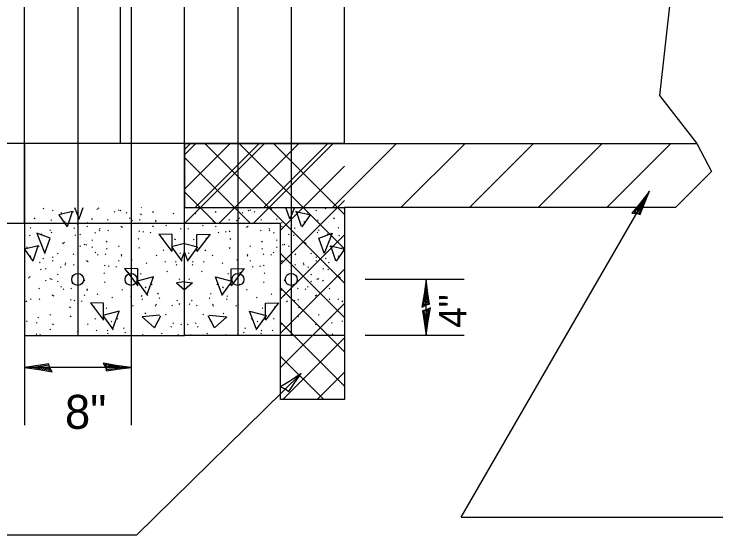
# Model space of a CAD drawing. Extents: x 0 to 2.83, y -0.05 to 1.83.
# Drawn here: x 0.6019 to 0.843, y 1.22 to 1.399 of the extents above; entities that cross this region are included whole.
import ezdxf

# ---------------------------------------------------------------- set-up
doc = ezdxf.new("R2010")
doc.units = 0
for name, color, linetype in [('RD_Pr_Roadway_Dimensions', 7, 'Continuous'), ('RD_Pr_Roadway_Notes', 7, 'Continuous'), ('SH_General_Details', 7, 'Continuous')]:
    doc.layers.add(name, color=color, linetype=linetype)

msp = doc.modelspace()

# ---------------------------------------------------------------- linework, layer by layer
at = {"layer": 'RD_Pr_Roadway_Dimensions'}
for p, q in [((0.75648, 1.30781), (0.72252, 1.30781)), ((0.74342, 1.28856), (0.74342, 1.30781)), ((0.60543, 1.28856), (0.60543, 1.25779)), ((0.64209, 1.28856), (0.64209, 1.25779)), ((0.75648, 1.28856), (0.72252, 1.28856)), ((0.64209, 1.27761), (0.60542, 1.27761))]:
    msp.add_line(p, q, dxfattribs=at)
for points in [[(0.74329, 1.29905), (0.7446, 1.29934), (0.74403, 1.30304), (0.74342, 1.30781), (0.74272, 1.30273), (0.74194, 1.29827), (0.74329, 1.29905), (0.74416, 1.29944), (0.74342, 1.30461), (0.74242, 1.29896), (0.74354, 1.29979), (0.74339, 1.30217), (0.74304, 1.29989)], [(0.74355, 1.29733), (0.74224, 1.29703), (0.74281, 1.29333), (0.74342, 1.28856), (0.74412, 1.29365), (0.7449, 1.2981), (0.74355, 1.29733), (0.74269, 1.29693), (0.74343, 1.29177), (0.74442, 1.29742), (0.74331, 1.29658), (0.74346, 1.2942), (0.74381, 1.29648)], [(0.61419, 1.27748), (0.61389, 1.27879), (0.61019, 1.27822), (0.60542, 1.27761), (0.61051, 1.27691), (0.61497, 1.27613), (0.61419, 1.27748), (0.61379, 1.27834), (0.60863, 1.2776), (0.61428, 1.27661), (0.61344, 1.27772), (0.61106, 1.27757), (0.61335, 1.27722)], [(0.63333, 1.27774), (0.63363, 1.27643), (0.63732, 1.277), (0.64209, 1.27761), (0.63701, 1.27831), (0.63255, 1.27909), (0.63333, 1.27774), (0.63372, 1.27687), (0.63889, 1.27762), (0.63324, 1.27861), (0.63408, 1.2775), (0.63645, 1.27765), (0.63417, 1.278)]]:
    msp.add_lwpolyline(points, dxfattribs=at)
at = {"layer": 'RD_Pr_Roadway_Notes'}
for p, q in [((0.75553, 1.22615), (0.82016, 1.33809)), ((0.64405, 1.22004), (0.70054, 1.27549)), ((0.75553, 1.22615), (1.06533, 1.22615)), ((0.58745, 1.22004), (0.64405, 1.22004))]:
    msp.add_line(p, q, dxfattribs=at)
msp.add_lwpolyline([(0.81567, 1.33057), (0.81695, 1.33017), (0.8183, 1.33366), (0.82016, 1.3381), (0.81701, 1.33404), (0.8141, 1.33057), (0.81567, 1.33057), (0.81661, 1.33048), (0.81855, 1.33532), (0.81487, 1.33092), (0.81625, 1.33109), (0.81731, 1.33323), (0.81586, 1.33143)], dxfattribs=at)
msp.add_lwpolyline([(0.69337, 1.2709), (0.69498, 1.27023), (0.69624, 1.26932), (0.69807, 1.27205), (0.70054, 1.27549), (0.6968, 1.27295)], close=True, dxfattribs=at)
at = {"layer": 'SH_General_Details'}
for p, q in [((0.62376, 1.55256), (0.62376, 1.28856)), ((0.64209, 1.55256), (0.64209, 1.28856)), ((0.67877, 1.55256), (0.67877, 1.28856)), ((0.6971, 1.55256), (0.6971, 1.28856)), ((0.60543, 1.32706), (0.60543, 1.51406)), ((0.63843, 1.35456), (0.63843, 1.48656)), ((0.71543, 1.35456), (0.71543, 1.48656)), ((0.66043, 1.35456), (0.66043, 1.42056)), ((0.66043, 1.35456), (0.41843, 1.35456)), ((0.60543, 1.35456), (0.60543, 1.32706)), ((0.71543, 1.35456), (0.66043, 1.35456)), ((0.66043, 1.33885), (0.67614, 1.35456)), ((0.66043, 1.32706), (0.68793, 1.35456)), ((0.66043, 1.35063), (0.66436, 1.35456)), ((0.66043, 1.35456), (0.83643, 1.35456)), ((0.66043, 1.33256), (0.66043, 1.35456)), ((0.66043, 1.35456), (0.66043, 1.33256)), ((0.66739, 1.35456), (0.71543, 1.30652)), ((0.67221, 1.32706), (0.69971, 1.35456)), ((0.67917, 1.35456), (0.71543, 1.3183)), ((0.684, 1.32706), (0.7115, 1.35456)), ((0.69096, 1.35456), (0.71543, 1.33009)), ((0.83643, 1.35456), (0.84145, 1.34492)), ((0.66043, 1.34973), (0.6831, 1.32706)), ((0.69343, 1.32471), (0.71543, 1.34671)), ((0.66043, 1.33795), (0.67132, 1.32706)), ((0.69343, 1.31292), (0.71543, 1.33492)), ((0.61215, 1.33211), (0.61192, 1.33234)), ((0.61532, 1.33143), (0.61509, 1.33166)), ((0.62232, 1.33092), (0.62208, 1.33115)), ((0.6306, 1.33181), (0.63037, 1.33205)), ((0.63098, 1.33219), (0.63074, 1.33242)), ((0.63653, 1.33095), (0.6363, 1.33118)), ((0.63802, 1.33153), (0.63779, 1.33176)), ((0.63859, 1.33138), (0.63835, 1.33162)), ((0.64979, 1.33086), (0.64956, 1.3311)), ((0.66043, 1.33256), (0.71543, 1.33256)), ((0.66043, 1.28856), (0.66043, 1.33256)), ((0.66043, 1.28856), (0.66043, 1.33256)), ((0.67107, 1.33086), (0.6713, 1.3311)), ((0.68227, 1.33138), (0.6825, 1.33162)), ((0.68284, 1.33153), (0.68307, 1.33176)), ((0.68433, 1.33095), (0.68456, 1.33118)), ((0.68988, 1.33219), (0.69012, 1.33242)), ((0.69025, 1.33181), (0.69049, 1.33205)), ((0.69854, 1.33092), (0.69878, 1.33115)), ((0.70554, 1.33143), (0.70577, 1.33166)), ((0.70871, 1.33211), (0.70894, 1.33234)), ((0.71543, 1.33256), (0.71543, 1.28856)), ((0.82909, 1.33256), (0.71543, 1.33256)), ((0.60914, 1.32869), (0.60891, 1.32893)), ((0.61819, 1.33054), (0.61796, 1.33078)), ((0.62878, 1.32836), (0.62854, 1.3286)), ((0.64065, 1.33054), (0.64041, 1.33078)), ((0.64178, 1.32874), (0.64155, 1.32897)), ((0.64561, 1.33003), (0.64538, 1.33027)), ((0.65681, 1.33039), (0.65658, 1.33062)), ((0.66405, 1.33039), (0.66428, 1.33062)), ((0.67524, 1.33003), (0.67548, 1.33027)), ((0.67907, 1.32874), (0.67931, 1.32897)), ((0.68021, 1.33054), (0.68044, 1.33078)), ((0.69208, 1.32836), (0.69231, 1.3286)), ((0.70267, 1.33054), (0.7029, 1.33078)), ((0.71172, 1.32869), (0.71195, 1.32893)), ((0.66043, 1.32706), (0.41843, 1.32706)), ((0.60543, 1.32706), (0.60543, 1.28856)), ((0.61474, 1.3281), (0.6145, 1.32834)), ((0.61943, 1.32752), (0.61919, 1.32776)), ((0.62376, 1.32669), (0.62353, 1.32693)), ((0.62713, 1.32712), (0.62689, 1.32735)), ((0.63425, 1.32816), (0.63402, 1.3284)), ((0.64257, 1.3279), (0.64233, 1.32813)), ((0.64523, 1.32813), (0.64499, 1.32836)), ((0.65067, 1.3279), (0.65044, 1.32813)), ((0.65073, 1.32755), (0.6505, 1.32779)), ((0.65427, 1.32622), (0.65403, 1.32646)), ((0.69343, 1.32706), (0.66043, 1.32706)), ((0.66659, 1.32622), (0.66682, 1.32646)), ((0.67013, 1.32755), (0.67036, 1.32779)), ((0.67019, 1.3279), (0.67042, 1.32813)), ((0.67563, 1.32813), (0.67586, 1.32836)), ((0.67829, 1.3279), (0.67853, 1.32813)), ((0.68661, 1.32816), (0.68684, 1.3284)), ((0.69343, 1.26656), (0.69343, 1.32706)), ((0.69373, 1.32712), (0.69397, 1.32735)), ((0.69709, 1.32669), (0.69733, 1.32693)), ((0.70143, 1.32752), (0.70167, 1.32776)), ((0.70612, 1.3281), (0.70636, 1.32834)), ((0.60764, 1.32547), (0.60741, 1.3257)), ((0.61438, 1.32461), (0.61414, 1.32484)), ((0.61482, 1.32382), (0.61458, 1.32406)), ((0.62269, 1.32531), (0.62246, 1.32555)), ((0.6271, 1.32587), (0.62686, 1.32611)), ((0.62984, 1.32375), (0.62961, 1.32399)), ((0.63133, 1.32453), (0.6311, 1.32477)), ((0.63146, 1.32506), (0.63122, 1.3253)), ((0.63429, 1.32448), (0.63405, 1.32472)), ((0.63877, 1.32592), (0.63853, 1.32615)), ((0.6391, 1.32565), (0.63886, 1.32588)), ((0.64503, 1.32428), (0.64479, 1.32451)), ((0.64632, 1.32405), (0.64609, 1.32429)), ((0.6489, 1.32379), (0.64866, 1.32403)), ((0.64974, 1.32585), (0.6495, 1.32608)), ((0.65925, 1.32512), (0.65901, 1.32535)), ((0.66161, 1.32512), (0.66185, 1.32535)), ((0.67112, 1.32585), (0.67135, 1.32608)), ((0.67196, 1.32379), (0.67219, 1.32403)), ((0.67453, 1.32405), (0.67477, 1.32429)), ((0.67583, 1.32428), (0.67607, 1.32451)), ((0.68176, 1.32565), (0.68199, 1.32588)), ((0.68209, 1.32592), (0.68233, 1.32615)), ((0.68657, 1.32448), (0.68681, 1.32472)), ((0.6894, 1.32506), (0.68964, 1.3253)), ((0.68952, 1.32453), (0.68976, 1.32477)), ((0.69101, 1.32375), (0.69125, 1.32399)), ((0.69376, 1.32587), (0.694, 1.32611)), ((0.69817, 1.32531), (0.6984, 1.32555)), ((0.70604, 1.32382), (0.70628, 1.32406)), ((0.70648, 1.32461), (0.70671, 1.32484)), ((0.71322, 1.32547), (0.71345, 1.3257)), ((0.60741, 1.3228), (0.60717, 1.32304)), ((0.61146, 1.32331), (0.61123, 1.32354)), ((0.62297, 1.32286), (0.62274, 1.3231)), ((0.62473, 1.3231), (0.62449, 1.32333)), ((0.62883, 1.32116), (0.6286, 1.32139)), ((0.6448, 1.32161), (0.64456, 1.32185)), ((0.65311, 1.32182), (0.65287, 1.32205)), ((0.65729, 1.32144), (0.65705, 1.32168)), ((0.66357, 1.32144), (0.6638, 1.32168)), ((0.66775, 1.32182), (0.66799, 1.32205)), ((0.67606, 1.32161), (0.6763, 1.32185)), ((0.69202, 1.32116), (0.69226, 1.32139)), ((0.69343, 1.30114), (0.71543, 1.32314)), ((0.69613, 1.3231), (0.69637, 1.32333)), ((0.69789, 1.32286), (0.69812, 1.3231)), ((0.7094, 1.32331), (0.70963, 1.32354)), ((0.71345, 1.3228), (0.71369, 1.32304)), ((0.60641, 1.31876), (0.60617, 1.31899)), ((0.61053, 1.31913), (0.61029, 1.31937)), ((0.61882, 1.32003), (0.61858, 1.32026)), ((0.61919, 1.3204), (0.61896, 1.32064)), ((0.62475, 1.31916), (0.62451, 1.3194)), ((0.62624, 1.31974), (0.626, 1.31998)), ((0.6268, 1.3196), (0.62657, 1.31983)), ((0.62886, 1.31876), (0.62863, 1.31899)), ((0.63382, 1.32067), (0.63358, 1.32091)), ((0.63801, 1.31908), (0.63777, 1.31931)), ((0.68285, 1.31908), (0.68309, 1.31931)), ((0.68704, 1.32067), (0.68727, 1.32091)), ((0.69199, 1.31876), (0.69223, 1.31899)), ((0.69405, 1.3196), (0.69429, 1.31983)), ((0.69462, 1.31974), (0.69486, 1.31998)), ((0.69611, 1.31916), (0.69635, 1.3194)), ((0.70166, 1.3204), (0.7019, 1.32064)), ((0.70204, 1.32003), (0.70228, 1.32026)), ((0.71033, 1.31913), (0.71056, 1.31937)), ((0.71445, 1.31876), (0.71469, 1.31899)), ((0.61699, 1.31658), (0.61676, 1.31682)), ((0.62247, 1.31638), (0.62223, 1.31661)), ((0.63, 1.31695), (0.62976, 1.31719)), ((0.63345, 1.31634), (0.63321, 1.31658)), ((0.63383, 1.31825), (0.63359, 1.31848)), ((0.64503, 1.3186), (0.64479, 1.31884)), ((0.65339, 1.31774), (0.65315, 1.31798)), ((0.65901, 1.31678), (0.65878, 1.31701)), ((0.66185, 1.31678), (0.66208, 1.31701)), ((0.66747, 1.31774), (0.66771, 1.31798)), ((0.67583, 1.3186), (0.67607, 1.31884)), ((0.68703, 1.31825), (0.68726, 1.31848)), ((0.68741, 1.31634), (0.68765, 1.31658)), ((0.69086, 1.31695), (0.69109, 1.31719)), ((0.69343, 1.31673), (0.71543, 1.29473)), ((0.69839, 1.31638), (0.69863, 1.31661)), ((0.70386, 1.31658), (0.7041, 1.31682)), ((0.60764, 1.31574), (0.60741, 1.31597)), ((0.61198, 1.31491), (0.61174, 1.31514)), ((0.61531, 1.31409), (0.61508, 1.31432)), ((0.61534, 1.31533), (0.61511, 1.31557)), ((0.62698, 1.31413), (0.62674, 1.31437)), ((0.63078, 1.31611), (0.63055, 1.31635)), ((0.63795, 1.31406), (0.63772, 1.3143)), ((0.63889, 1.31611), (0.63865, 1.31635)), ((0.63895, 1.31577), (0.63871, 1.316)), ((0.64248, 1.31444), (0.64225, 1.31467)), ((0.65093, 1.31589), (0.65069, 1.31612)), ((0.66993, 1.31589), (0.67017, 1.31612)), ((0.67837, 1.31444), (0.67861, 1.31467)), ((0.68191, 1.31577), (0.68215, 1.316)), ((0.68197, 1.31611), (0.68221, 1.31635)), ((0.6829, 1.31406), (0.68314, 1.3143)), ((0.69008, 1.31611), (0.69031, 1.31635)), ((0.69388, 1.31413), (0.69411, 1.31437)), ((0.70551, 1.31533), (0.70575, 1.31557)), ((0.70555, 1.31409), (0.70578, 1.31432)), ((0.70888, 1.31491), (0.70912, 1.31514)), ((0.71322, 1.31574), (0.71345, 1.31597)), ((0.61091, 1.31353), (0.61067, 1.31377)), ((0.61806, 1.31197), (0.61782, 1.3122)), ((0.61955, 1.31275), (0.61931, 1.31299)), ((0.61967, 1.31328), (0.61944, 1.31351)), ((0.6225, 1.3127), (0.62226, 1.31293)), ((0.62731, 1.31386), (0.62708, 1.3141)), ((0.63324, 1.31249), (0.63301, 1.31273)), ((0.63454, 1.31227), (0.6343, 1.31251)), ((0.63711, 1.31201), (0.63688, 1.31224)), ((0.64746, 1.31333), (0.64722, 1.31357)), ((0.65391, 1.31371), (0.65368, 1.31394)), ((0.65762, 1.31377), (0.65739, 1.314)), ((0.6578, 1.31272), (0.65756, 1.31296)), ((0.66306, 1.31272), (0.6633, 1.31296)), ((0.66323, 1.31377), (0.66347, 1.314)), ((0.66694, 1.31371), (0.66718, 1.31394)), ((0.6734, 1.31333), (0.67363, 1.31357)), ((0.68374, 1.31201), (0.68398, 1.31224)), ((0.68632, 1.31227), (0.68656, 1.31251)), ((0.68762, 1.31249), (0.68785, 1.31273)), ((0.69354, 1.31386), (0.69378, 1.3141)), ((0.69836, 1.3127), (0.69859, 1.31293)), ((0.70119, 1.31328), (0.70142, 1.31351)), ((0.70131, 1.31275), (0.70154, 1.31299)), ((0.7028, 1.31197), (0.70304, 1.3122)), ((0.70995, 1.31353), (0.71019, 1.31377)), ((0.61119, 1.31108), (0.61095, 1.31131)), ((0.61294, 1.31131), (0.61271, 1.31155)), ((0.61705, 1.30937), (0.61681, 1.30961)), ((0.63301, 1.30983), (0.63277, 1.31006)), ((0.64132, 1.31003), (0.64108, 1.31027)), ((0.64551, 1.30965), (0.64527, 1.30989)), ((0.6546, 1.31045), (0.65437, 1.31068)), ((0.66625, 1.31045), (0.66649, 1.31068)), ((0.67535, 1.30965), (0.67559, 1.30989)), ((0.67954, 1.31003), (0.67977, 1.31027)), ((0.68785, 1.30983), (0.68808, 1.31006)), ((0.69343, 1.28935), (0.71543, 1.31135)), ((0.70381, 1.30937), (0.70405, 1.30961)), ((0.70792, 1.31131), (0.70815, 1.31155)), ((0.70967, 1.31108), (0.70991, 1.31131)), ((0.60703, 1.30824), (0.6068, 1.30848)), ((0.60741, 1.30862), (0.60717, 1.30885)), ((0.61296, 1.30738), (0.61273, 1.30761)), ((0.61445, 1.30796), (0.61422, 1.30819)), ((0.61502, 1.30781), (0.61478, 1.30805)), ((0.61708, 1.30697), (0.61684, 1.30721)), ((0.62204, 1.30888), (0.6218, 1.30912)), ((0.62622, 1.30729), (0.62599, 1.30753)), ((0.63324, 1.30682), (0.63301, 1.30705)), ((0.65888, 1.30783), (0.65865, 1.30807)), ((0.66198, 1.30783), (0.66221, 1.30807)), ((0.68762, 1.30682), (0.68785, 1.30705)), ((0.69464, 1.30729), (0.69487, 1.30753)), ((0.69882, 1.30888), (0.69906, 1.30912)), ((0.70378, 1.30697), (0.70401, 1.30721)), ((0.70584, 1.30781), (0.70607, 1.30805)), ((0.70641, 1.30796), (0.70664, 1.30819)), ((0.7079, 1.30738), (0.70813, 1.30761)), ((0.71345, 1.30862), (0.71369, 1.30885)), ((0.71382, 1.30824), (0.71406, 1.30848)), ((0.61068, 1.30459), (0.61045, 1.30483)), ((0.61821, 1.30517), (0.61798, 1.3054)), ((0.619, 1.30433), (0.61876, 1.30456)), ((0.62166, 1.30456), (0.62142, 1.30479)), ((0.62204, 1.30646), (0.62181, 1.3067)), ((0.6271, 1.30433), (0.62687, 1.30456)), ((0.6416, 1.30596), (0.64137, 1.30619)), ((0.64723, 1.30499), (0.64699, 1.30523)), ((0.64933, 1.30599), (0.6491, 1.30622)), ((0.67152, 1.30599), (0.67176, 1.30622)), ((0.67363, 1.30499), (0.67387, 1.30523)), ((0.67926, 1.30596), (0.67949, 1.30619)), ((0.69343, 1.30495), (0.71543, 1.28295)), ((0.69376, 1.30433), (0.69399, 1.30456)), ((0.69881, 1.30646), (0.69905, 1.3067)), ((0.6992, 1.30456), (0.69943, 1.30479)), ((0.70186, 1.30433), (0.7021, 1.30456)), ((0.70264, 1.30517), (0.70288, 1.3054)), ((0.71018, 1.30459), (0.71041, 1.30483)), ((0.61519, 1.30235), (0.61496, 1.30258)), ((0.61553, 1.30208), (0.61529, 1.30231)), ((0.62617, 1.30228), (0.62593, 1.30251)), ((0.62716, 1.30398), (0.62693, 1.30422)), ((0.6307, 1.30265), (0.63046, 1.30289)), ((0.63914, 1.3041), (0.63891, 1.30434)), ((0.64213, 1.30192), (0.64189, 1.30216)), ((0.64584, 1.30198), (0.6456, 1.30222)), ((0.65145, 1.30273), (0.65122, 1.30297)), ((0.66941, 1.30273), (0.66964, 1.30297)), ((0.67502, 1.30198), (0.67526, 1.30222)), ((0.67873, 1.30192), (0.67896, 1.30216)), ((0.68172, 1.3041), (0.68195, 1.30434)), ((0.69016, 1.30265), (0.69039, 1.30289)), ((0.6937, 1.30398), (0.69393, 1.30422)), ((0.69469, 1.30228), (0.69492, 1.30251)), ((0.70533, 1.30208), (0.70556, 1.30231)), ((0.70566, 1.30235), (0.7059, 1.30258)), ((0.60627, 1.30018), (0.60604, 1.30042)), ((0.60776, 1.30096), (0.60753, 1.3012)), ((0.61072, 1.30091), (0.61048, 1.30115)), ((0.62146, 1.30071), (0.62122, 1.30094)), ((0.62275, 1.30048), (0.62252, 1.30072)), ((0.62533, 1.30022), (0.62509, 1.30046)), ((0.63568, 1.30155), (0.63544, 1.30178)), ((0.64601, 1.30094), (0.64577, 1.30118)), ((0.65194, 1.30129), (0.6517, 1.30153)), ((0.65805, 1.30051), (0.65781, 1.30075)), ((0.66281, 1.30051), (0.66304, 1.30075)), ((0.66892, 1.30129), (0.66915, 1.30153)), ((0.67485, 1.30094), (0.67508, 1.30118)), ((0.68518, 1.30155), (0.68542, 1.30178)), ((0.69553, 1.30022), (0.69577, 1.30046)), ((0.6981, 1.30048), (0.69834, 1.30072)), ((0.6994, 1.30071), (0.69964, 1.30094)), ((0.71014, 1.30091), (0.71038, 1.30115)), ((0.71309, 1.30096), (0.71333, 1.3012)), ((0.71458, 1.30018), (0.71482, 1.30042)), ((0.62123, 1.29804), (0.62099, 1.29828)), ((0.62954, 1.29825), (0.6293, 1.29848)), ((0.63372, 1.29787), (0.63348, 1.29811)), ((0.64282, 1.29866), (0.64258, 1.2989)), ((0.65064, 1.29868), (0.65041, 1.29892)), ((0.6508, 1.29904), (0.65057, 1.29928)), ((0.65627, 1.29873), (0.65603, 1.29897)), ((0.65878, 1.29922), (0.65854, 1.29945)), ((0.66208, 1.29922), (0.66231, 1.29945)), ((0.66459, 1.29873), (0.66483, 1.29897)), ((0.67005, 1.29904), (0.67029, 1.29928)), ((0.67021, 1.29868), (0.67045, 1.29892)), ((0.67804, 1.29866), (0.67827, 1.2989)), ((0.68714, 1.29787), (0.68737, 1.29811)), ((0.69132, 1.29825), (0.69156, 1.29848)), ((0.69343, 1.27757), (0.71543, 1.29957)), ((0.69963, 1.29804), (0.69987, 1.29828)), ((0.61026, 1.29468), (0.61002, 1.29491)), ((0.61444, 1.29551), (0.6142, 1.29574)), ((0.62146, 1.29503), (0.62122, 1.29527)), ((0.6471, 1.29605), (0.64686, 1.29628)), ((0.65415, 1.2957), (0.65391, 1.29594)), ((0.66671, 1.2957), (0.66695, 1.29594)), ((0.67376, 1.29605), (0.674, 1.29628)), ((0.6994, 1.29503), (0.69964, 1.29527)), ((0.70642, 1.29551), (0.70666, 1.29574)), ((0.7106, 1.29468), (0.71083, 1.29491)), ((0.60643, 1.29338), (0.60619, 1.29362)), ((0.60988, 1.29277), (0.60964, 1.29301)), ((0.61538, 1.29219), (0.61514, 1.29243)), ((0.62736, 1.29232), (0.62712, 1.29255)), ((0.62982, 1.29417), (0.62958, 1.29441)), ((0.63544, 1.29321), (0.63521, 1.29344)), ((0.63755, 1.2942), (0.63731, 1.29444)), ((0.65125, 1.29321), (0.65101, 1.29344)), ((0.65662, 1.2927), (0.65639, 1.29294)), ((0.66424, 1.2927), (0.66447, 1.29294)), ((0.66961, 1.29321), (0.66984, 1.29344)), ((0.68331, 1.2942), (0.68355, 1.29444)), ((0.68542, 1.29321), (0.68565, 1.29344)), ((0.69104, 1.29417), (0.69128, 1.29441)), ((0.69343, 1.29316), (0.71543, 1.27116)), ((0.6935, 1.29232), (0.69374, 1.29255)), ((0.70548, 1.29219), (0.70572, 1.29243)), ((0.71098, 1.29277), (0.71122, 1.29301)), ((0.71443, 1.29338), (0.71466, 1.29362)), ((0.61438, 1.29049), (0.61415, 1.29073)), ((0.63034, 1.29014), (0.63011, 1.29037)), ((0.63405, 1.2902), (0.63382, 1.29043)), ((0.63967, 1.29095), (0.63943, 1.29118)), ((0.65594, 1.29141), (0.65571, 1.29165)), ((0.65944, 1.29217), (0.6592, 1.29241)), ((0.66142, 1.29217), (0.66166, 1.29241)), ((0.66492, 1.29141), (0.66515, 1.29165)), ((0.68119, 1.29095), (0.68143, 1.29118)), ((0.6868, 1.2902), (0.68704, 1.29043)), ((0.69051, 1.29014), (0.69075, 1.29037)), ((0.70647, 1.29049), (0.70671, 1.29073)), ((0.60543, 1.28856), (0.66043, 1.28856)), ((0.60967, 1.28892), (0.60944, 1.28916)), ((0.61097, 1.2887), (0.61073, 1.28894)), ((0.62389, 1.28976), (0.62365, 1.29)), ((0.63423, 1.28915), (0.63399, 1.28939)), ((0.64015, 1.28951), (0.63992, 1.28974)), ((0.64626, 1.28873), (0.64603, 1.28896)), ((0.65272, 1.2891), (0.65248, 1.28934)), ((0.65841, 1.28871), (0.65817, 1.28894)), ((0.71543, 1.28856), (0.66043, 1.28856)), ((0.66245, 1.28871), (0.66269, 1.28894)), ((0.66814, 1.2891), (0.66837, 1.28934)), ((0.67459, 1.28873), (0.67483, 1.28896)), ((0.6807, 1.28951), (0.68094, 1.28974)), ((0.68663, 1.28915), (0.68687, 1.28939)), ((0.69421, 1.26656), (0.71543, 1.28778)), ((0.69697, 1.28976), (0.6972, 1.29)), ((0.70989, 1.2887), (0.71013, 1.28894)), ((0.71119, 1.28892), (0.71142, 1.28916)), ((0.71543, 1.28856), (0.71543, 1.26656)), ((0.69343, 1.28138), (0.70825, 1.26656)), ((0.706, 1.26656), (0.71543, 1.27599)), ((0.71543, 1.26656), (0.69343, 1.26656))]:
    msp.add_line(p, q, dxfattribs=at)
for points in [[(0.83643, 1.48656), (0.82235, 1.46466), (0.82357, 1.4306), (0.82722, 1.40383), (0.82357, 1.37098), (0.83643, 1.35456)], [(0.66043, 1.35247), (0.66252, 1.35456)], [(0.66409, 1.33256), (0.6861, 1.35456)], [(0.68766, 1.33256), (0.70967, 1.35456)], [(0.71123, 1.33256), (0.73324, 1.35456)], [(0.7348, 1.33256), (0.7568, 1.35456)], [(0.75838, 1.33256), (0.78037, 1.35456)], [(0.78194, 1.33256), (0.80395, 1.35456)], [(0.80551, 1.33256), (0.82752, 1.35456)], [(0.82909, 1.33256), (0.84145, 1.34492)], [(0.60559, 1.33193), (0.60543, 1.3321)], [(0.62196, 1.33112), (0.6173, 1.33)], [(0.62019, 1.32605), (0.62196, 1.33112)], [(0.62262, 1.33256), (0.62425, 1.3285)], [(0.62428, 1.32861), (0.62563, 1.33256)], [(0.64561, 1.33246), (0.6455, 1.33256)], [(0.67525, 1.33246), (0.67536, 1.33256)], [(0.69657, 1.32861), (0.69523, 1.33256)], [(0.69824, 1.33256), (0.69661, 1.3285)], [(0.70067, 1.32605), (0.6989, 1.33112)], [(0.6989, 1.33112), (0.70356, 1.33)], [(0.71526, 1.33193), (0.71543, 1.3321)], [(0.6173, 1.33), (0.6201, 1.32589)], [(0.70356, 1.33), (0.70076, 1.32589)], [(0.6125, 1.31682), (0.61427, 1.32202), (0.60967, 1.32367), (0.61247, 1.31671)], [(0.6562, 1.31755), (0.6562, 1.32321), (0.65166, 1.32339), (0.65614, 1.31738)], [(0.66465, 1.31755), (0.66466, 1.32321), (0.6692, 1.32339), (0.66472, 1.31738)], [(0.70836, 1.31682), (0.70659, 1.32202), (0.71119, 1.32367), (0.70839, 1.31671)], [(0.61017, 1.31933), (0.60551, 1.31821)], [(0.6084, 1.31426), (0.61017, 1.31933)], [(0.66043, 1.32018), (0.65594, 1.31905)], [(0.65594, 1.31905), (0.65948, 1.3141)], [(0.66043, 1.32018), (0.66492, 1.31905)], [(0.66492, 1.31905), (0.66138, 1.3141)], [(0.71246, 1.31426), (0.71069, 1.31933)], [(0.71069, 1.31933), (0.71535, 1.31821)], [(0.60551, 1.31821), (0.60831, 1.31411)], [(0.65942, 1.31451), (0.66043, 1.31726)], [(0.66144, 1.31451), (0.66043, 1.31726)], [(0.71535, 1.31821), (0.71255, 1.31411)], [(0.64442, 1.30576), (0.64442, 1.31143), (0.63987, 1.3116), (0.64435, 1.30559)], [(0.67644, 1.30576), (0.67644, 1.31143), (0.68098, 1.3116), (0.67651, 1.30559)], [(0.64764, 1.30273), (0.64982, 1.30869), (0.64416, 1.30727), (0.6477, 1.30231)], [(0.66043, 1.30697), (0.65764, 1.3067)], [(0.66043, 1.30697), (0.66322, 1.3067)], [(0.67322, 1.30273), (0.67104, 1.30869), (0.6767, 1.30727), (0.67316, 1.30231)], [(0.65764, 1.3067), (0.66043, 1.30429)], [(0.66322, 1.3067), (0.66043, 1.30429)], [(0.63263, 1.29398), (0.63263, 1.29964), (0.62809, 1.29982), (0.63257, 1.29381)], [(0.68822, 1.29398), (0.68823, 1.29964), (0.69277, 1.29982), (0.68829, 1.29381)], [(0.63585, 1.29094), (0.63804, 1.2969), (0.63237, 1.29548), (0.63591, 1.29053)], [(0.65199, 1.29551), (0.64585, 1.29492), (0.65016, 1.2912), (0.65228, 1.29533)], [(0.66887, 1.29551), (0.67501, 1.29492), (0.6707, 1.2912), (0.66857, 1.29533)], [(0.68501, 1.29094), (0.68282, 1.2969), (0.68849, 1.29548), (0.68495, 1.29053)]]:
    msp.add_lwpolyline(points, dxfattribs=at)
for centre in [(0.62376, 1.30781), (0.64209, 1.30781), (0.67877, 1.30781), (0.6971, 1.30781)]:
    msp.add_circle(centre, 0.00206, dxfattribs=at)

# ---------------------------------------------------------------- texts
at = {"layer": 'RD_Pr_Roadway_Dimensions'}
msp.add_text(' 4"', height=0.00945, rotation=90, dxfattribs=at).set_placement((0.7573, 1.28768))
msp.add_text('8"', height=0.011667, dxfattribs=at).set_placement((0.61937, 1.2565))

doc.saveas('drawing.dxf')
